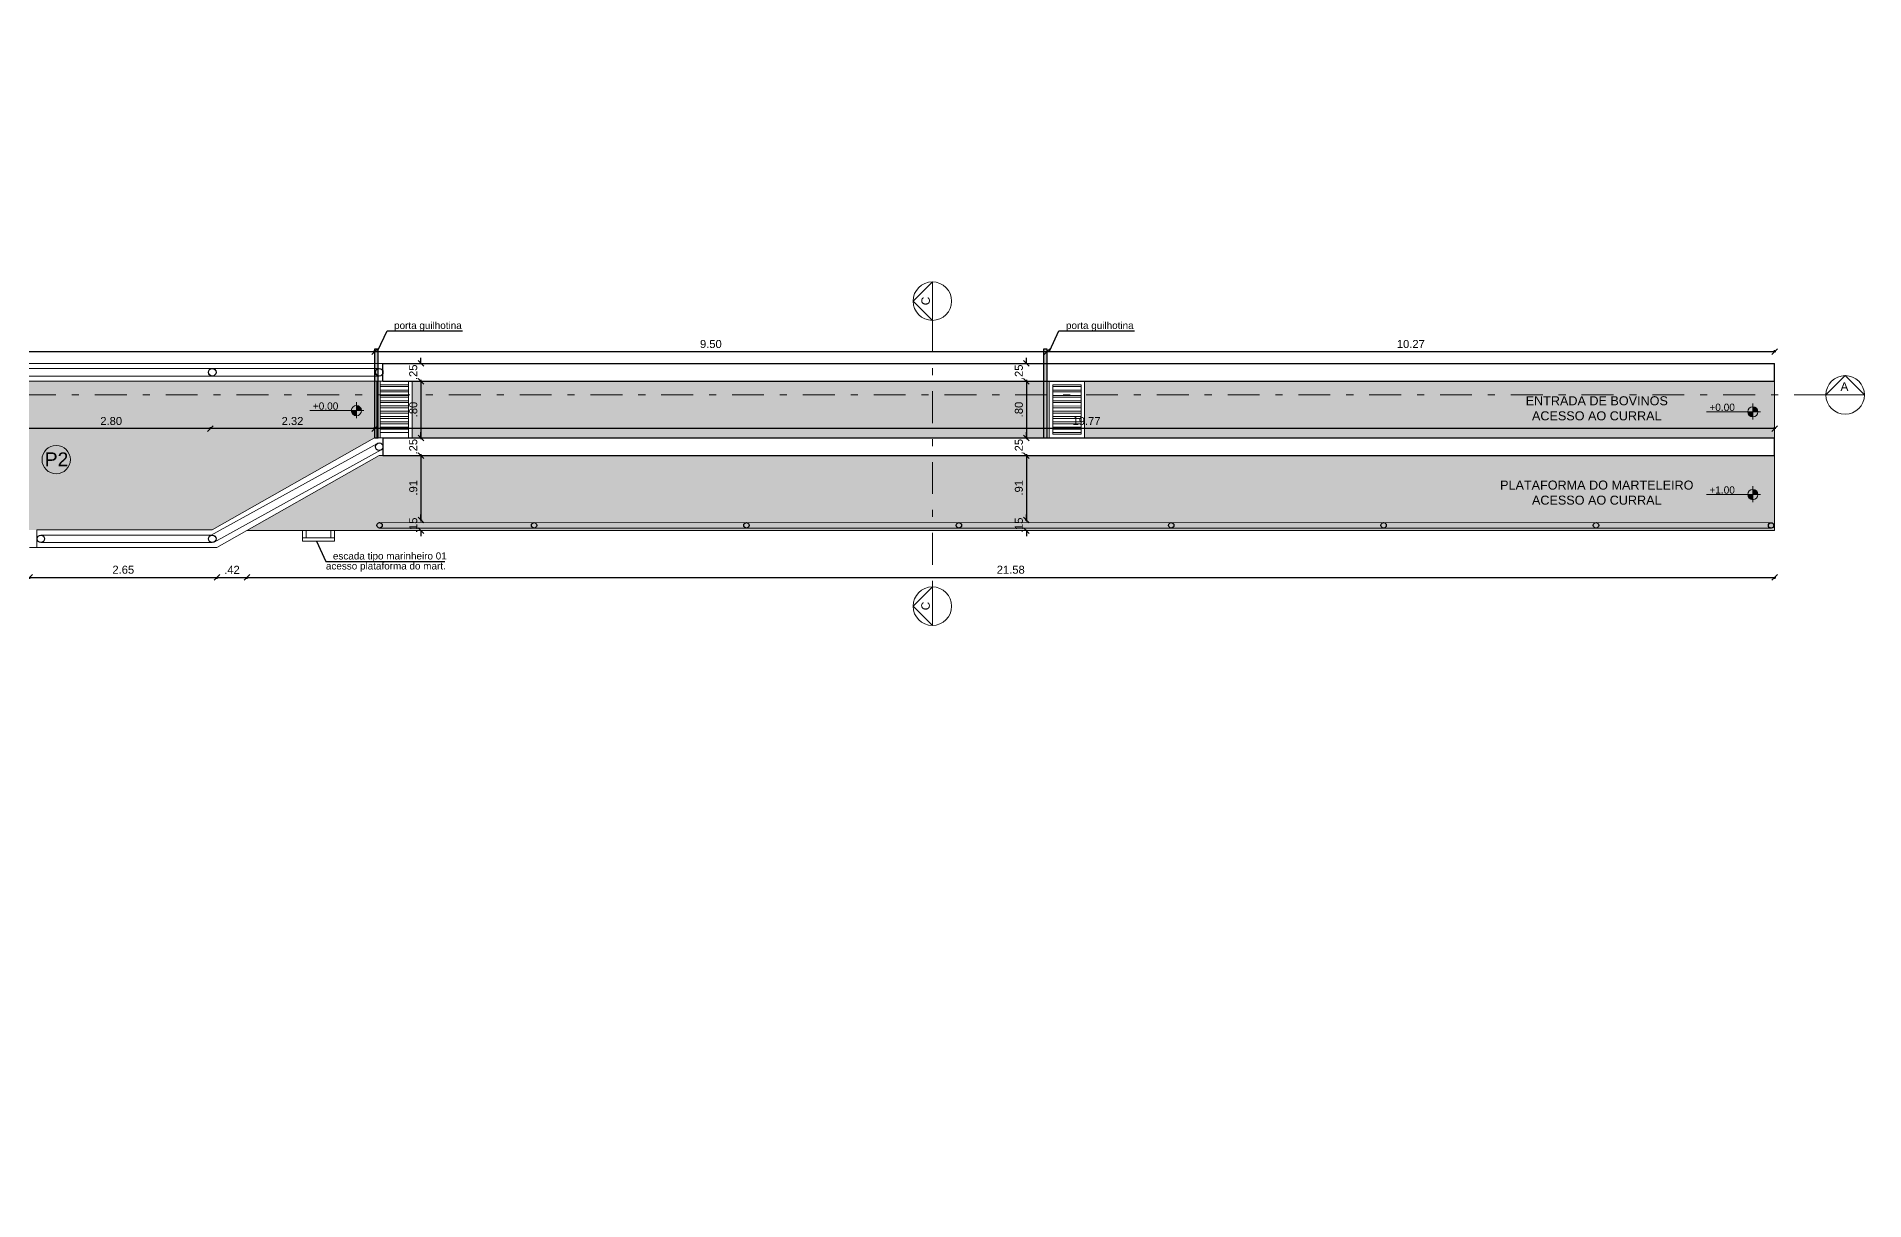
# Model space of a CAD drawing. Header units: millimetres. Extents: x 208240.8 to 208296.7, y 9278566.6 to 9278583.
# Drawn here: x 208270.9 to 208296.71, y 9278566.6 to 9278583.02 of the extents above; entities that cross this region are included whole.
import ezdxf
from ezdxf.enums import TextEntityAlignment as Align

# ---------------------------------------------------------------- set-up
doc = ezdxf.new("R2010")
doc.units = ezdxf.units.MM
doc.header["$LTSCALE"] = 0.3
doc.header["$MEASUREMENT"] = 0
doc.linetypes.add('CONTINUO', pattern=[0])
doc.linetypes.add('DASHDOT', pattern=[1, 0.5, -0.25, 0, -0.25])
for name, color, linetype, lineweight in [('A -CORTE', 252, 'DASHDOT', 13), ('A-COTAS', 12, 'Continuous', 9), ('A-HACHU', 9, 'Continuous', 0), ('A-PAREDE', 5, 'Continuous', 30), ('A-VISTA01', 1, 'Continuous', 20), ('A-VISTA02', 2, 'Continuous', 15), ('A-VISTA04', 4, 'Continuous', 9), ('A-VISTA06', 6, 'Continuous', 0)]:
    doc.layers.add(name, color=color, linetype=linetype, lineweight=lineweight)
for name, color, linetype, lineweight, true_color in [('A-CONSTRUIR', 7, 'Continuous', 30, 0xc70000), ('A-CONSTRUIR -', 7, 'Continuous', 9, 0xc70000), ('A-TEXTO1', 7, 'Continuous', 13, 0x000000)]:
    doc.layers.add(name, color=color, linetype=linetype, lineweight=lineweight, true_color=true_color)
doc.styles.add('A2 Arquitetos', font='arial.ttf')
doc.styles.add('ESC-01-80', font='arial.ttf', dxfattribs={"height": 0.002})
doc.styles.add('R120_1-100', font='arial.ttf', dxfattribs={"height": 0.3})
doc.styles.add('R60_1-75', font='arial.ttf')
doc.dimstyles.new('1-75', dxfattribs={"dimtxt": 0.113, "dimasz": 0.08, "dimexe": 0.02, "dimexo": 0.1, "dimgap": 0.05, "dimtad": 1, "dimzin": 4, "dimdsep": 46, "dimtxsty": 'R60_1-75', "dimblk1": 'OBLIQUE', "dimblk2": 'OBLIQUE', "dimsah": 1, "dimcen": 0.09, "dimdle": 0.02, "dimclrd": 7, "dimclre": 7, "dimclrt": 12, "dimadec": 0, "dimazin": 0, "dimtfac": 1, "dimtix": 1, "dimtofl": 0, "dimtmove": 2, "dimatfit": 0, "dimldrblk": 'OBLIQUE', "dimfxl": 0.1, "dimfxlon": 1, "dimtolj": 1, "dimtzin": 0, "dimarcsym": 0})
pattern_1 = [(0, (-4e-09, -40.3163), (0, 0.16), []), (90, (-4e-09, -40.3163), (-0.08, 0.16), [0.16, -0.16])]
pattern_2 = [(180, (-4e-09, -40.3163), (-7e-18, -0.075), []), (180, (-0.025, -40.2913), (-7e-18, -0.075), [])]

# ---------------------------------------------------------------- blocks, each defined once
blk = doc.blocks.new('Curbov')
at = {"layer": 'A-COTAS', "true_color": 0xd4d4d4}
h = blk.add_hatch(color=254, dxfattribs=at)
h.dxf.hatch_style = 1
h.paths.add_polyline_path([(208213.618, 9278577.109), (208213.671, 9278577.109), (208233.327, 9278577.109), (208233.327, 9278576.049), (208211.749, 9278576.049)])
at = {"layer": 'A-HACHU', "true_color": 0xc7c8ca}
h = blk.add_hatch(dxfattribs=at)
h.set_pattern_fill('AR-B88', color=9, scale=0.02)
h.set_pattern_definition(pattern_1)
h.paths.add_polyline_path([(208193.08, 9278575.809), (208197.83, 9278575.809), (208197.83, 9278576.059), (208197.38, 9278576.059), (208197.38, 9278578.159), (208197.83, 9278578.159), (208197.83, 9278578.409), (208197.83, 9278579.059), (208192.43, 9278579.059), (208192.43, 9278581.409), (208199.93, 9278581.409), (208199.93, 9278578.409), (208199.93, 9278578.159), (208200.18, 9278578.159), (208200.68, 9278578.159), (208200.93, 9278578.159), (208213.552, 9278578.159), (208213.552, 9278577.359), (208211.26, 9278576.059), (208208.68, 9278576.059), (208208.43, 9278576.059), (208208.43, 9278568.309), (208201.58, 9278568.309), (208201.58, 9278575.809), (208206.33, 9278575.809), (208206.33, 9278576.059), (208200.93, 9278576.059), (208200.68, 9278576.059), (208200.18, 9278576.059), (208199.93, 9278576.059), (208199.93, 9278575.809), (208199.93, 9278572.184), (208199.93, 9278571.934), (208199.93, 9278568.309), (208193.08, 9278568.309)])
h.paths.add_polyline_path([(208192.43, 9278578.159), (208197.38, 9278578.159), (208197.38, 9278576.059), (208192.43, 9278576.059)], flags=17)
h = blk.add_hatch(dxfattribs=at)
h.set_pattern_fill('AR-B88', color=9, scale=0.02)
h.set_pattern_definition(pattern_1)
h.paths.add_polyline_path([(208223.582, 9278578.159), (208233.327, 9278578.159), (208233.327, 9278577.359), (208223.582, 9278577.359)])
h.paths.add_polyline_path([(208214.082, 9278578.159), (208223.052, 9278578.159), (208223.052, 9278577.359), (208214.082, 9278577.359)])
at = {"layer": 'A-TEXTO1'}
h = blk.add_hatch(color=256, dxfattribs=at)
h.dxf.hatch_style = 1
h.paths.add_polyline_path([(208213.295, 9278577.672), (208213.295, 9278577.743), (208213.223, 9278577.743, 0.414214)])
h.paths.add_polyline_path([(208213.295, 9278577.743), (208213.366, 9278577.743, 0.414214), (208213.295, 9278577.815)])
h = blk.add_hatch(color=256, dxfattribs=at)
h.dxf.hatch_style = 1
h.paths.add_polyline_path([(208233.02, 9278577.654), (208233.02, 9278577.726), (208232.948, 9278577.726, 0.414214)])
h.paths.add_polyline_path([(208233.02, 9278577.726), (208233.092, 9278577.726, 0.414214), (208233.02, 9278577.798)])
h = blk.add_hatch(color=256, dxfattribs=at)
h.dxf.hatch_style = 1
h.paths.add_polyline_path([(208233.02, 9278576.486), (208233.02, 9278576.558), (208232.948, 9278576.558, 0.414214)])
h.paths.add_polyline_path([(208233.02, 9278576.558), (208233.092, 9278576.558, 0.414214), (208233.02, 9278576.63)])
at = {"layer": 'A-VISTA06', "lineweight": 0}
h = blk.add_hatch(dxfattribs=at)
h.set_pattern_fill('ANSI32', color=256, scale=0.2, angle=135)
h.set_pattern_definition(pattern_2)
h.paths.add_polyline_path([(208213.632, 9278577.409), (208214.032, 9278577.409), (208214.032, 9278578.159), (208213.632, 9278578.159)])
h = blk.add_hatch(dxfattribs=at)
h.set_pattern_fill('ANSI32', color=256, scale=0.2, angle=135)
h.set_pattern_definition(pattern_2)
h.paths.add_polyline_path([(208223.132, 9278577.359), (208223.532, 9278577.359), (208223.532, 9278578.159), (208223.132, 9278578.159)])
at = {"layer": 'A-HACHU', "color": 9, "true_color": 0xc7c8ca}
blk.add_lwpolyline([(208208.78, 9278575.809), (208208.68, 9278575.809)], dxfattribs=at)
at = {"layer": 'A-PAREDE'}
for p, q in [((208213.671, 9278578.409), (208233.327, 9278578.409)), ((208213.671, 9278578.159), (208213.671, 9278578.409)), ((208213.671, 9278578.159), (208233.327, 9278578.159)), ((208213.671, 9278577.359), (208233.327, 9278577.359)), ((208213.671, 9278577.359), (208213.671, 9278577.109)), ((208213.671, 9278577.109), (208233.327, 9278577.109))]:
    blk.add_line(p, q, dxfattribs=at)
for points in [[(208233.327, 9278578.159), (208233.327, 9278578.409)], [(208233.327, 9278577.109), (208233.327, 9278577.359)]]:
    blk.add_lwpolyline(points, dxfattribs=at)
for centre, radius in [((208211.26, 9278578.284), 0.053), ((208213.618, 9278578.284), 0.053), ((208213.618, 9278577.234), 0.053), ((208208.838, 9278575.934), 0.053), ((208211.26, 9278575.934), 0.053), ((208213.623, 9278576.124), 0.0381), ((208215.805, 9278576.124), 0.0381), ((208218.805, 9278576.124), 0.0381), ((208221.805, 9278576.124), 0.0381), ((208224.805, 9278576.124), 0.0381), ((208227.805, 9278576.124), 0.0381), ((208230.805, 9278576.124), 0.0381), ((208233.278, 9278576.122), 0.0381)]:
    blk.add_circle(centre, radius, dxfattribs=at)
at = {"layer": 'A-TEXTO1'}
for p, q in [((208213.401, 9278577.743), (208212.638, 9278577.743)), ((208213.295, 9278577.636), (208213.295, 9278577.863)), ((208233.127, 9278577.726), (208232.364, 9278577.726)), ((208233.02, 9278577.618), (208233.02, 9278577.845)), ((208233.127, 9278576.558), (208232.364, 9278576.558)), ((208233.02, 9278576.45), (208233.02, 9278576.678))]:
    blk.add_line(p, q, dxfattribs=at)
for centre in [(208213.295, 9278577.743), (208233.02, 9278577.726), (208233.02, 9278576.558)]:
    blk.add_circle(centre, 0.0719, dxfattribs=at)
at = {"layer": 'A-VISTA01'}
for p, q in [((208200.93, 9278578.409), (208213.671, 9278578.409)), ((208200.93, 9278578.159), (208213.671, 9278578.159)), ((208213.552, 9278577.359), (208211.26, 9278576.059)), ((208213.552, 9278577.359), (208213.671, 9278577.359)), ((208213.618, 9278577.109), (208211.326, 9278575.809)), ((208213.618, 9278577.109), (208213.671, 9278577.109)), ((208211.749, 9278576.049), (208233.327, 9278576.049)), ((208212.534, 9278575.949), (208212.984, 9278575.949)), ((208212.584, 9278576.049), (208212.584, 9278575.949)), ((208212.934, 9278575.949), (208212.934, 9278576.049)), ((208208.78, 9278575.809), (208211.326, 9278575.809))]:
    blk.add_line(p, q, dxfattribs=at)
for points in [[(208233.327, 9278577.109), (208233.327, 9278576.199)], [(208233.327, 9278576.049), (208233.327, 9278576.199)], [(208208.78, 9278575.809), (208208.78, 9278576.059), (208211.26, 9278576.059)], [(208212.534, 9278576.049), (208212.534, 9278575.899), (208212.984, 9278575.899), (208212.984, 9278576.049)]]:
    blk.add_lwpolyline(points, dxfattribs=at)
at = {"layer": 'A-VISTA02'}
for p, q in [((208213.618, 9278577.287), (208213.618, 9278577.287)), ((208233.278, 9278576.16), (208213.623, 9278576.162)), ((208233.278, 9278576.084), (208213.623, 9278576.086))]:
    blk.add_line(p, q, dxfattribs=at)
at = {"layer": 'A-VISTA04'}
for p, q in [((208213.618, 9278578.337), (208200.93, 9278578.337)), ((208213.618, 9278578.231), (208200.93, 9278578.231)), ((208213.593, 9278577.28), (208211.235, 9278575.98)), ((208213.644, 9278577.188), (208211.286, 9278575.888)), ((208211.26, 9278575.987), (208208.838, 9278575.987)), ((208211.26, 9278575.881), (208208.838, 9278575.881))]:
    blk.add_line(p, q, dxfattribs=at)
at = {"layer": 'A-VISTA06'}
for p, q in [((208213.552, 9278578.159), (208213.552, 9278577.359)), ((208213.582, 9278578.159), (208213.582, 9278577.359)), ((208223.052, 9278578.159), (208223.052, 9278577.359)), ((208223.082, 9278578.159), (208223.082, 9278577.359))]:
    blk.add_line(p, q, dxfattribs=at)
for points in [[(208213.582, 9278577.359), (208214.082, 9278577.359), (208214.082, 9278578.159), (208213.582, 9278578.159)], [(208213.632, 9278577.359), (208214.032, 9278577.359), (208214.032, 9278578.159), (208213.632, 9278578.159)], [(208223.082, 9278577.359), (208223.582, 9278577.359), (208223.582, 9278578.159), (208223.082, 9278578.159)], [(208223.132, 9278577.409), (208223.532, 9278577.409), (208223.532, 9278578.109), (208223.132, 9278578.109)]]:
    blk.add_lwpolyline(points, close=True, dxfattribs=at)
blk.add_lwpolyline([(208233.327, 9278577.359), (208233.327, 9278578.159)], dxfattribs=at)
at = {"layer": 'A-TEXTO1', "ltscale": 0.0005, "style": 'A2 Arquitetos'}
for s, p in [('+0.00', (208212.68, 9278577.757)), ('+0.00', (208232.406, 9278577.739)), ('+1.00', (208232.406, 9278576.572))]:
    blk.add_text(s, height=0.102, dxfattribs=at).set_placement(p)
at = {"layer": 'A-TEXTO1', "ltscale": 0.0005, "char_height": 0.1275, "attachment_point": 3, "style": 'A2 Arquitetos'}
for s, insert in [('\\pxqc;ENTRADA DE BOVINOS\\PACESSO AO CURRAL', (208232.364, 9278577.946)), ('\\pxqc;PLATAFORMA DO MARTELEIRO\\PACESSO AO CURRAL', (208232.364, 9278576.756))]:
    blk.add_mtext_dynamic_manual_height_columns(s, width=3.0969, gutter_width=30.315, heights=[0], dxfattribs=dict(at, insert=insert))
blk = doc.blocks.new('_Oblique')
at = {"color": 0, "linetype": 'ByBlock', "lineweight": -2}
blk.add_line((-0.5, -0.5), (0.5, 0.5), dxfattribs=at)
blk = doc.blocks.new('*D148')
at = {"layer": 'A-COTAS', "color": 7, "lineweight": -2, "transparency": 16777216}
for p, q in [((208285.15, 9278578.576), (208295.464, 9278578.576)), ((208285.17, 9278578.575), (208285.17, 9278578.596)), ((208295.444, 9278578.575), (208295.444, 9278578.596))]:
    blk.add_line(p, q, dxfattribs=at)
at = {"layer": 'DEFPOINTS', "color": 0, "transparency": 16777216}
for p in [(208295.444, 9278578.576), (208295.444, 9278578.409), (208285.17, 9278578.159)]:
    blk.add_point(p, dxfattribs=at)
at = {"layer": 'A-COTAS', "color": 7, "lineweight": -2, "transparency": 16777216, "xscale": 0.08, "yscale": 0.08, "zscale": 0.08, "rotation": 180}
blk.add_blockref('_Oblique', (208285.17, 9278578.576), dxfattribs=at)
at = {"layer": 'A-COTAS', "color": 7, "lineweight": -2, "transparency": 16777216, "xscale": 0.08, "yscale": 0.08, "zscale": 0.08}
blk.add_blockref('_Oblique', (208295.444, 9278578.576), dxfattribs=at)
at = {"layer": 'A-COTAS', "color": 12, "transparency": 16777216, "insert": (208290.307, 9278578.683), "char_height": 0.113, "attachment_point": 5, "style": 'R60_1-75'}
blk.add_mtext('\\A1;10.27', dxfattribs=at)
blk = doc.blocks.new('*D166')
at = {"layer": 'A-COTAS', "color": 7, "lineweight": -2, "transparency": 16777216}
for p, q in [((208270.778, 9278575.39), (208273.464, 9278575.39)), ((208270.798, 9278575.39), (208270.798, 9278575.37)), ((208273.444, 9278575.39), (208273.444, 9278575.37))]:
    blk.add_line(p, q, dxfattribs=at)
at = {"layer": 'DEFPOINTS', "color": 0, "transparency": 16777216}
for p in [(208270.798, 9278575.809), (208273.444, 9278575.809), (208273.444, 9278575.39)]:
    blk.add_point(p, dxfattribs=at)
at = {"layer": 'A-COTAS', "color": 7, "lineweight": -2, "transparency": 16777216, "xscale": 0.08, "yscale": 0.08, "zscale": 0.08, "rotation": 180}
blk.add_blockref('_Oblique', (208270.798, 9278575.39), dxfattribs=at)
at = {"layer": 'A-COTAS', "color": 7, "lineweight": -2, "transparency": 16777216, "xscale": 0.08, "yscale": 0.08, "zscale": 0.08}
blk.add_blockref('_Oblique', (208273.444, 9278575.39), dxfattribs=at)
at = {"layer": 'A-COTAS', "color": 12, "transparency": 16777216, "insert": (208272.121, 9278575.497), "char_height": 0.113, "attachment_point": 5, "style": 'R60_1-75'}
blk.add_mtext('\\A1;2.65', dxfattribs=at)
blk = doc.blocks.new('*D167')
at = {"layer": 'A-COTAS', "color": 7, "lineweight": -2, "transparency": 16777216}
for p, q in [((208273.424, 9278575.39), (208273.887, 9278575.39)), ((208273.444, 9278575.39), (208273.444, 9278575.37)), ((208273.867, 9278575.39), (208273.867, 9278575.37))]:
    blk.add_line(p, q, dxfattribs=at)
at = {"layer": 'DEFPOINTS', "color": 0, "transparency": 16777216}
for p in [(208273.867, 9278576.049), (208273.444, 9278575.809), (208273.867, 9278575.39)]:
    blk.add_point(p, dxfattribs=at)
at = {"layer": 'A-COTAS', "color": 7, "lineweight": -2, "transparency": 16777216, "xscale": 0.08, "yscale": 0.08, "zscale": 0.08, "rotation": 180}
blk.add_blockref('_Oblique', (208273.444, 9278575.39), dxfattribs=at)
at = {"layer": 'A-COTAS', "color": 7, "lineweight": -2, "transparency": 16777216, "xscale": 0.08, "yscale": 0.08, "zscale": 0.08}
blk.add_blockref('_Oblique', (208273.867, 9278575.39), dxfattribs=at)
at = {"layer": 'A-COTAS', "color": 12, "transparency": 16777216, "insert": (208273.656, 9278575.496), "char_height": 0.113, "attachment_point": 5, "style": 'R60_1-75'}
blk.add_mtext('\\A1;.42', dxfattribs=at)
blk = doc.blocks.new('*D168')
at = {"layer": 'A-COTAS', "color": 7, "lineweight": -2, "transparency": 16777216}
for p, q in [((208273.847, 9278575.39), (208295.464, 9278575.39)), ((208273.867, 9278575.39), (208273.867, 9278575.37)), ((208295.444, 9278575.39), (208295.444, 9278575.37))]:
    blk.add_line(p, q, dxfattribs=at)
at = {"layer": 'DEFPOINTS', "color": 0, "transparency": 16777216}
for p in [(208273.867, 9278576.049), (208295.444, 9278576.049), (208295.444, 9278575.39)]:
    blk.add_point(p, dxfattribs=at)
at = {"layer": 'A-COTAS', "color": 7, "lineweight": -2, "transparency": 16777216, "xscale": 0.08, "yscale": 0.08, "zscale": 0.08, "rotation": 180}
blk.add_blockref('_Oblique', (208273.867, 9278575.39), dxfattribs=at)
at = {"layer": 'A-COTAS', "color": 7, "lineweight": -2, "transparency": 16777216, "xscale": 0.08, "yscale": 0.08, "zscale": 0.08}
blk.add_blockref('_Oblique', (208295.444, 9278575.39), dxfattribs=at)
at = {"layer": 'A-COTAS', "color": 12, "transparency": 16777216, "insert": (208284.656, 9278575.497), "char_height": 0.113, "attachment_point": 5, "style": 'R60_1-75'}
blk.add_mtext('\\A1;21.58', dxfattribs=at)
blk = doc.blocks.new('*D179')
at = {"layer": 'A-COTAS', "color": 7, "lineweight": -2, "transparency": 16777216}
for p, q in [((208295.464, 9278577.489), (208275.65, 9278577.489)), ((208275.67, 9278577.488), (208275.67, 9278577.509)), ((208295.444, 9278577.488), (208295.444, 9278577.509))]:
    blk.add_line(p, q, dxfattribs=at)
at = {"layer": 'DEFPOINTS', "color": 0, "transparency": 16777216}
for p in [(208275.67, 9278577.489), (208275.67, 9278577.359), (208295.444, 9278577.359)]:
    blk.add_point(p, dxfattribs=at)
at = {"layer": 'A-COTAS', "color": 7, "lineweight": -2, "transparency": 16777216, "xscale": 0.08, "yscale": 0.08, "zscale": 0.08, "rotation": 180}
blk.add_blockref('_Oblique', (208275.67, 9278577.489), dxfattribs=at)
at = {"layer": 'A-COTAS', "color": 7, "lineweight": -2, "transparency": 16777216, "xscale": 0.08, "yscale": 0.08, "zscale": 0.08}
blk.add_blockref('_Oblique', (208295.444, 9278577.489), dxfattribs=at)
at = {"layer": 'A-COTAS', "color": 12, "transparency": 16777216, "insert": (208285.727, 9278577.596), "char_height": 0.113, "attachment_point": 5, "style": 'R60_1-75'}
blk.add_mtext('\\A1;19.77', dxfattribs=at)
blk = doc.blocks.new('*D180')
at = {"layer": 'A-COTAS', "color": 7, "lineweight": -2, "transparency": 16777216}
for p, q in [((208273.372, 9278577.489), (208270.528, 9278577.489)), ((208270.548, 9278577.488), (208270.548, 9278577.509)), ((208273.352, 9278577.488), (208273.352, 9278577.509))]:
    blk.add_line(p, q, dxfattribs=at)
at = {"layer": 'DEFPOINTS', "color": 0, "transparency": 16777216}
for p in [(208270.548, 9278577.489), (208270.548, 9278576.059), (208273.352, 9278576.059)]:
    blk.add_point(p, dxfattribs=at)
at = {"layer": 'A-COTAS', "color": 7, "lineweight": -2, "transparency": 16777216, "xscale": 0.08, "yscale": 0.08, "zscale": 0.08, "rotation": 180}
blk.add_blockref('_Oblique', (208270.548, 9278577.489), dxfattribs=at)
at = {"layer": 'A-COTAS', "color": 7, "lineweight": -2, "transparency": 16777216, "xscale": 0.08, "yscale": 0.08, "zscale": 0.08}
blk.add_blockref('_Oblique', (208273.352, 9278577.489), dxfattribs=at)
at = {"layer": 'A-COTAS', "color": 12, "transparency": 16777216, "insert": (208271.95, 9278577.596), "char_height": 0.113, "attachment_point": 5, "style": 'R60_1-75'}
blk.add_mtext('\\A1;2.80', dxfattribs=at)
blk = doc.blocks.new('*D181')
at = {"layer": 'A-COTAS', "color": 7, "lineweight": -2, "transparency": 16777216}
for p, q in [((208275.69, 9278577.489), (208273.332, 9278577.489)), ((208273.352, 9278577.488), (208273.352, 9278577.509)), ((208275.67, 9278577.488), (208275.67, 9278577.509))]:
    blk.add_line(p, q, dxfattribs=at)
at = {"layer": 'DEFPOINTS', "color": 0, "transparency": 16777216}
for p in [(208273.352, 9278577.489), (208275.67, 9278577.359), (208273.352, 9278576.059)]:
    blk.add_point(p, dxfattribs=at)
at = {"layer": 'A-COTAS', "color": 7, "lineweight": -2, "transparency": 16777216, "xscale": 0.08, "yscale": 0.08, "zscale": 0.08, "rotation": 180}
blk.add_blockref('_Oblique', (208273.352, 9278577.489), dxfattribs=at)
at = {"layer": 'A-COTAS', "color": 7, "lineweight": -2, "transparency": 16777216, "xscale": 0.08, "yscale": 0.08, "zscale": 0.08}
blk.add_blockref('_Oblique', (208275.67, 9278577.489), dxfattribs=at)
at = {"layer": 'A-COTAS', "color": 12, "transparency": 16777216, "insert": (208274.511, 9278577.596), "char_height": 0.113, "attachment_point": 5, "style": 'R60_1-75'}
blk.add_mtext('\\A1;2.32', dxfattribs=at)
blk = doc.blocks.new('*D182')
at = {"layer": 'A-COTAS', "color": 7, "lineweight": -2, "transparency": 16777216}
for p, q in [((208276.324, 9278578.409), (208276.324, 9278578.489)), ((208276.324, 9278578.409), (208276.344, 9278578.409)), ((208276.324, 9278578.159), (208276.344, 9278578.159)), ((208276.324, 9278578.159), (208276.324, 9278578.079))]:
    blk.add_line(p, q, dxfattribs=at)
at = {"layer": 'DEFPOINTS', "color": 0, "transparency": 16777216}
for p in [(208276.2, 9278578.409), (208276.324, 9278578.409), (208276.2, 9278578.159)]:
    blk.add_point(p, dxfattribs=at)
at = {"layer": 'A-COTAS', "color": 7, "lineweight": -2, "transparency": 16777216, "xscale": 0.08, "yscale": 0.08, "zscale": 0.08}
for p, rotation in [((208276.324, 9278578.409), 270), ((208276.324, 9278578.159), 90)]:
    blk.add_blockref('_Oblique', p, dxfattribs=dict(at, rotation=rotation))
at = {"layer": 'A-COTAS', "color": 12, "transparency": 16777216, "insert": (208276.217, 9278578.284), "char_height": 0.113, "attachment_point": 5, "rotation": 90, "style": 'R60_1-75'}
blk.add_mtext('\\A1;.25', dxfattribs=at)
blk = doc.blocks.new('*D183')
at = {"layer": 'A-COTAS', "color": 7, "lineweight": -2, "transparency": 16777216}
for p, q in [((208276.324, 9278578.179), (208276.324, 9278577.339)), ((208276.324, 9278578.159), (208276.344, 9278578.159)), ((208276.324, 9278577.359), (208276.344, 9278577.359))]:
    blk.add_line(p, q, dxfattribs=at)
at = {"layer": 'DEFPOINTS', "color": 0, "transparency": 16777216}
for p in [(208276.2, 9278578.159), (208276.2, 9278577.359), (208276.324, 9278577.359)]:
    blk.add_point(p, dxfattribs=at)
at = {"layer": 'A-COTAS', "color": 7, "lineweight": -2, "transparency": 16777216, "xscale": 0.08, "yscale": 0.08, "zscale": 0.08}
for p, rotation in [((208276.324, 9278578.159), 90), ((208276.324, 9278577.359), 270)]:
    blk.add_blockref('_Oblique', p, dxfattribs=dict(at, rotation=rotation))
at = {"layer": 'A-COTAS', "color": 12, "transparency": 16777216, "insert": (208276.217, 9278577.759), "char_height": 0.113, "attachment_point": 5, "rotation": 90, "style": 'R60_1-75'}
blk.add_mtext('\\A1;.80', dxfattribs=at)
blk = doc.blocks.new('*D185')
at = {"layer": 'A-COTAS', "color": 7, "lineweight": -2, "transparency": 16777216}
for p, q in [((208276.324, 9278576.199), (208276.324, 9278576.279)), ((208276.324, 9278576.199), (208276.344, 9278576.199)), ((208276.324, 9278576.049), (208276.344, 9278576.049)), ((208276.324, 9278576.049), (208276.324, 9278575.969))]:
    blk.add_line(p, q, dxfattribs=at)
at = {"layer": 'DEFPOINTS', "color": 0, "transparency": 16777216}
for p in [(208276.324, 9278576.199), (208275.957, 9278576.049), (208276.324, 9278576.049)]:
    blk.add_point(p, dxfattribs=at)
at = {"layer": 'A-COTAS', "color": 7, "lineweight": -2, "transparency": 16777216, "xscale": 0.08, "yscale": 0.08, "zscale": 0.08}
for p, rotation in [((208276.324, 9278576.199), 270), ((208276.324, 9278576.049), 90)]:
    blk.add_blockref('_Oblique', p, dxfattribs=dict(at, rotation=rotation))
at = {"layer": 'A-COTAS', "color": 12, "transparency": 16777216, "insert": (208276.217, 9278576.124), "char_height": 0.113, "attachment_point": 5, "rotation": 90, "style": 'R60_1-75'}
blk.add_mtext('\\A1;.15', dxfattribs=at)
blk = doc.blocks.new('*D186')
at = {"layer": 'A-COTAS', "color": 7, "lineweight": -2, "transparency": 16777216}
for p, q in [((208276.324, 9278577.359), (208276.324, 9278577.439)), ((208276.324, 9278577.359), (208276.344, 9278577.359)), ((208276.324, 9278577.109), (208276.344, 9278577.109)), ((208276.324, 9278577.109), (208276.324, 9278577.029))]:
    blk.add_line(p, q, dxfattribs=at)
at = {"layer": 'DEFPOINTS', "color": 0, "transparency": 16777216}
for p in [(208276.2, 9278577.359), (208276.324, 9278577.109), (208276.324, 9278577.109)]:
    blk.add_point(p, dxfattribs=at)
at = {"layer": 'A-COTAS', "color": 7, "lineweight": -2, "transparency": 16777216, "xscale": 0.08, "yscale": 0.08, "zscale": 0.08}
for p, rotation in [((208276.324, 9278577.359), 270), ((208276.324, 9278577.109), 90)]:
    blk.add_blockref('_Oblique', p, dxfattribs=dict(at, rotation=rotation))
at = {"layer": 'A-COTAS', "color": 12, "transparency": 16777216, "insert": (208276.217, 9278577.234), "char_height": 0.113, "attachment_point": 5, "rotation": 90, "style": 'R60_1-75'}
blk.add_mtext('\\A1;.25', dxfattribs=at)
blk = doc.blocks.new('*D187')
at = {"layer": 'A-COTAS', "color": 7, "lineweight": -2, "transparency": 16777216}
for p, q in [((208276.324, 9278577.129), (208276.324, 9278576.179)), ((208276.324, 9278577.109), (208276.344, 9278577.109)), ((208276.324, 9278576.199), (208276.344, 9278576.199))]:
    blk.add_line(p, q, dxfattribs=at)
at = {"layer": 'DEFPOINTS', "color": 0, "transparency": 16777216}
for p in [(208276.324, 9278577.109), (208275.936, 9278576.199), (208276.324, 9278576.199)]:
    blk.add_point(p, dxfattribs=at)
at = {"layer": 'A-COTAS', "color": 7, "lineweight": -2, "transparency": 16777216, "xscale": 0.08, "yscale": 0.08, "zscale": 0.08}
for p, rotation in [((208276.324, 9278577.109), 90), ((208276.324, 9278576.199), 270)]:
    blk.add_blockref('_Oblique', p, dxfattribs=dict(at, rotation=rotation))
at = {"layer": 'A-COTAS', "color": 12, "transparency": 16777216, "insert": (208276.217, 9278576.654), "char_height": 0.113, "attachment_point": 5, "rotation": 90, "style": 'R60_1-75'}
blk.add_mtext('\\A1;.91', dxfattribs=at)
blk = doc.blocks.new('*D188')
at = {"layer": 'A-COTAS', "color": 7, "lineweight": -2, "transparency": 16777216}
for p, q in [((208284.879, 9278578.159), (208284.858, 9278578.159)), ((208284.878, 9278578.179), (208284.878, 9278577.339)), ((208284.879, 9278577.359), (208284.858, 9278577.359))]:
    blk.add_line(p, q, dxfattribs=at)
at = {"layer": 'DEFPOINTS', "color": 0, "transparency": 16777216}
for p in [(208285.17, 9278578.159), (208284.878, 9278577.359), (208285.17, 9278577.359)]:
    blk.add_point(p, dxfattribs=at)
at = {"layer": 'A-COTAS', "color": 7, "lineweight": -2, "transparency": 16777216, "xscale": 0.08, "yscale": 0.08, "zscale": 0.08}
for p, rotation in [((208284.878, 9278578.159), 90), ((208284.878, 9278577.359), 270)]:
    blk.add_blockref('_Oblique', p, dxfattribs=dict(at, rotation=rotation))
at = {"layer": 'A-COTAS', "color": 12, "transparency": 16777216, "insert": (208284.771, 9278577.759), "char_height": 0.113, "attachment_point": 5, "rotation": 90, "style": 'R60_1-75'}
blk.add_mtext('\\A1;.80', dxfattribs=at)
blk = doc.blocks.new('*D189')
at = {"layer": 'A-COTAS', "color": 7, "lineweight": -2, "transparency": 16777216}
for p, q in [((208284.879, 9278577.109), (208284.858, 9278577.109)), ((208284.878, 9278577.129), (208284.878, 9278576.179)), ((208284.879, 9278576.199), (208284.858, 9278576.199))]:
    blk.add_line(p, q, dxfattribs=at)
at = {"layer": 'DEFPOINTS', "color": 0, "transparency": 16777216}
for p in [(208285.161, 9278577.109), (208284.878, 9278576.199), (208285.157, 9278576.199)]:
    blk.add_point(p, dxfattribs=at)
at = {"layer": 'A-COTAS', "color": 7, "lineweight": -2, "transparency": 16777216, "xscale": 0.08, "yscale": 0.08, "zscale": 0.08}
for p, rotation in [((208284.878, 9278577.109), 90), ((208284.878, 9278576.199), 270)]:
    blk.add_blockref('_Oblique', p, dxfattribs=dict(at, rotation=rotation))
at = {"layer": 'A-COTAS', "color": 12, "transparency": 16777216, "insert": (208284.771, 9278576.654), "char_height": 0.113, "attachment_point": 5, "rotation": 90, "style": 'R60_1-75'}
blk.add_mtext('\\A1;.91', dxfattribs=at)
blk = doc.blocks.new('*D190')
at = {"layer": 'A-COTAS', "color": 7, "lineweight": -2, "transparency": 16777216}
for p, q in [((208284.879, 9278577.359), (208284.858, 9278577.359)), ((208284.878, 9278577.359), (208284.878, 9278577.439)), ((208284.879, 9278577.109), (208284.858, 9278577.109)), ((208284.878, 9278577.109), (208284.878, 9278577.029))]:
    blk.add_line(p, q, dxfattribs=at)
at = {"layer": 'DEFPOINTS', "color": 0, "transparency": 16777216}
for p in [(208285.17, 9278577.359), (208284.878, 9278577.109), (208285.161, 9278577.109)]:
    blk.add_point(p, dxfattribs=at)
at = {"layer": 'A-COTAS', "color": 7, "lineweight": -2, "transparency": 16777216, "xscale": 0.08, "yscale": 0.08, "zscale": 0.08}
for p, rotation in [((208284.878, 9278577.359), 270), ((208284.878, 9278577.109), 90)]:
    blk.add_blockref('_Oblique', p, dxfattribs=dict(at, rotation=rotation))
at = {"layer": 'A-COTAS', "color": 12, "transparency": 16777216, "insert": (208284.771, 9278577.234), "char_height": 0.113, "attachment_point": 5, "rotation": 90, "style": 'R60_1-75'}
blk.add_mtext('\\A1;.25', dxfattribs=at)
blk = doc.blocks.new('*D191')
at = {"layer": 'A-COTAS', "color": 7, "lineweight": -2, "transparency": 16777216}
for p, q in [((208284.879, 9278576.199), (208284.858, 9278576.199)), ((208284.878, 9278576.199), (208284.878, 9278576.279)), ((208284.879, 9278576.049), (208284.858, 9278576.049)), ((208284.878, 9278576.049), (208284.878, 9278575.969))]:
    blk.add_line(p, q, dxfattribs=at)
at = {"layer": 'DEFPOINTS', "color": 0, "transparency": 16777216}
for p in [(208285.157, 9278576.199), (208284.878, 9278576.049), (208285.146, 9278576.049)]:
    blk.add_point(p, dxfattribs=at)
at = {"layer": 'A-COTAS', "color": 7, "lineweight": -2, "transparency": 16777216, "xscale": 0.08, "yscale": 0.08, "zscale": 0.08}
for p, rotation in [((208284.878, 9278576.199), 270), ((208284.878, 9278576.049), 90)]:
    blk.add_blockref('_Oblique', p, dxfattribs=dict(at, rotation=rotation))
at = {"layer": 'A-COTAS', "color": 12, "transparency": 16777216, "insert": (208284.771, 9278576.124), "char_height": 0.113, "attachment_point": 5, "rotation": 90, "style": 'R60_1-75'}
blk.add_mtext('\\A1;.15', dxfattribs=at)
blk = doc.blocks.new('*D192')
at = {"layer": 'A-COTAS', "color": 7, "lineweight": -2, "transparency": 16777216}
for p, q in [((208284.879, 9278578.409), (208284.858, 9278578.409)), ((208284.878, 9278578.409), (208284.878, 9278578.489)), ((208284.879, 9278578.159), (208284.858, 9278578.159)), ((208284.878, 9278578.159), (208284.878, 9278578.079))]:
    blk.add_line(p, q, dxfattribs=at)
at = {"layer": 'DEFPOINTS', "color": 0, "transparency": 16777216}
for p in [(208284.878, 9278578.409), (208285.169, 9278578.409), (208285.17, 9278578.159)]:
    blk.add_point(p, dxfattribs=at)
at = {"layer": 'A-COTAS', "color": 7, "lineweight": -2, "transparency": 16777216, "xscale": 0.08, "yscale": 0.08, "zscale": 0.08}
for p, rotation in [((208284.878, 9278578.409), 270), ((208284.878, 9278578.159), 90)]:
    blk.add_blockref('_Oblique', p, dxfattribs=dict(at, rotation=rotation))
at = {"layer": 'A-COTAS', "color": 12, "transparency": 16777216, "insert": (208284.771, 9278578.284), "char_height": 0.113, "attachment_point": 5, "rotation": 90, "style": 'R60_1-75'}
blk.add_mtext('\\A1;.25', dxfattribs=at)
blk = doc.blocks.new('c10')
at = {"layer": 'A -CORTE', "linetype": 'CONTINUO'}
for p, q in [((208285.512, 9278582.479), (208285.512, 9278583.023)), ((208260.532, 9278579.017), (208260.532, 9278579.561)), ((208247.367, 9278577.965), (208247.911, 9278577.965)), ((208294.923, 9278577.965), (208295.467, 9278577.965)), ((208260.532, 9278574.711), (208260.532, 9278575.255)), ((208285.512, 9278566.595), (208285.512, 9278567.139))]:
    blk.add_line(p, q, dxfattribs=at)
at = {"layer": 'A -CORTE', "ltscale": 3}
for p, q in [((208285.512, 9278582.479), (208285.512, 9278573.369)), ((208260.532, 9278579.017), (208260.532, 9278575.255)), ((208247.911, 9278577.965), (208294.923, 9278577.965))]:
    blk.add_line(p, q, dxfattribs=at)
at = {"layer": 'A -CORTE', "linetype": 'CONTINUO'}
for points in [[(208285.512, 9278582.479), (208285.784, 9278582.751), (208285.512, 9278583.023)], [(208260.532, 9278579.017), (208260.804, 9278579.289), (208260.532, 9278579.561)], [(208247.367, 9278577.965), (208247.639, 9278578.237), (208247.911, 9278577.965)], [(208294.923, 9278577.965), (208295.195, 9278578.237), (208295.467, 9278577.965)], [(208260.532, 9278574.711), (208260.804, 9278574.983), (208260.532, 9278575.255)], [(208285.512, 9278566.595), (208285.784, 9278566.867), (208285.512, 9278567.139)]]:
    blk.add_lwpolyline(points, dxfattribs=at)
at = {"layer": 'A -CORTE', "ltscale": 3}
blk.add_lwpolyline([(208285.512, 9278573.369), (208285.512, 9278567.139)], dxfattribs=at)
at = {"layer": 'A -CORTE', "linetype": 'CONTINUO'}
for centre in [(208285.512, 9278582.751), (208260.532, 9278579.289), (208247.639, 9278577.965), (208295.195, 9278577.965), (208260.532, 9278574.983), (208285.512, 9278566.867)]:
    blk.add_circle(centre, 0.272, dxfattribs=at)
at = {"layer": 'A -CORTE', "linetype": 'CONTINUO', "style": 'R120_1-100'}
for s, p in [('B', (208285.668, 9278582.754)), ('C', (208260.688, 9278579.291)), ('C', (208260.689, 9278574.986)), ('B', (208285.669, 9278566.87))]:
    blk.add_text(s, height=0.12, rotation=90, dxfattribs=at).set_placement(p, align=Align.CENTER)
for p in [(208247.649, 9278578.022), (208295.206, 9278578.022)]:
    blk.add_text('A', height=0.12, dxfattribs=at).set_placement(p, align=Align.CENTER)
blk = doc.blocks.new('*D220')
at = {"layer": 'A-COTAS', "color": 7, "lineweight": -2, "transparency": 16777216}
for p, q in [((208263.028, 9278578.576), (208275.69, 9278578.576)), ((208263.048, 9278578.575), (208263.048, 9278578.596)), ((208275.67, 9278578.575), (208275.67, 9278578.596))]:
    blk.add_line(p, q, dxfattribs=at)
at = {"layer": 'DEFPOINTS', "color": 0, "transparency": 16777216}
for p in [(208275.67, 9278578.576), (208263.048, 9278578.409), (208275.67, 9278578.159)]:
    blk.add_point(p, dxfattribs=at)
at = {"layer": 'A-COTAS', "color": 7, "lineweight": -2, "transparency": 16777216, "xscale": 0.08, "yscale": 0.08, "zscale": 0.08, "rotation": 180}
blk.add_blockref('_Oblique', (208263.048, 9278578.576), dxfattribs=at)
at = {"layer": 'A-COTAS', "color": 7, "lineweight": -2, "transparency": 16777216, "xscale": 0.08, "yscale": 0.08, "zscale": 0.08}
blk.add_blockref('_Oblique', (208275.67, 9278578.576), dxfattribs=at)
at = {"layer": 'A-COTAS', "color": 12, "transparency": 16777216, "insert": (208269.359, 9278578.683), "char_height": 0.113, "attachment_point": 5, "style": 'R60_1-75'}
blk.add_mtext('\\A1;12.62', dxfattribs=at)
blk = doc.blocks.new('*D221')
at = {"layer": 'A-COTAS', "color": 7, "lineweight": -2, "transparency": 16777216}
for p, q in [((208275.65, 9278578.576), (208285.19, 9278578.576)), ((208275.67, 9278578.575), (208275.67, 9278578.596)), ((208285.17, 9278578.575), (208285.17, 9278578.596))]:
    blk.add_line(p, q, dxfattribs=at)
at = {"layer": 'DEFPOINTS', "color": 0, "transparency": 16777216}
for p in [(208285.17, 9278578.576), (208275.67, 9278578.159), (208285.17, 9278578.159)]:
    blk.add_point(p, dxfattribs=at)
at = {"layer": 'A-COTAS', "color": 7, "lineweight": -2, "transparency": 16777216, "xscale": 0.08, "yscale": 0.08, "zscale": 0.08, "rotation": 180}
blk.add_blockref('_Oblique', (208275.67, 9278578.576), dxfattribs=at)
at = {"layer": 'A-COTAS', "color": 7, "lineweight": -2, "transparency": 16777216, "xscale": 0.08, "yscale": 0.08, "zscale": 0.08}
blk.add_blockref('_Oblique', (208285.17, 9278578.576), dxfattribs=at)
at = {"layer": 'A-COTAS', "color": 12, "transparency": 16777216, "insert": (208280.42, 9278578.683), "char_height": 0.113, "attachment_point": 5, "style": 'R60_1-75'}
blk.add_mtext('\\A1;9.50', dxfattribs=at)
blk = doc.blocks.new('ARQ BOVINO TGOV')
at = {"layer": 'A-COTAS', "lineweight": 40, "true_color": 0x939598}
h = blk.add_hatch(color=252, dxfattribs=at)
h.dxf.hatch_style = 1
h.paths.add_polyline_path([(21.392, 3.219), (21.342, 3.219), (21.342, 1.969), (21.392, 1.969)])
h.paths.add_polyline_path([(11.942, 3.219), (11.892, 3.219), (11.892, 1.969), (11.942, 1.969)])
at = {"layer": 'A-CONSTRUIR -'}
blk.add_circle((7.395, 1.662), 0.2, dxfattribs=at)
at = {"layer": 'A-PAREDE', "lineweight": 25}
for points in [[(11.942, 3.219), (11.892, 3.219), (11.892, 1.969), (11.942, 1.969)], [(21.392, 3.219), (21.342, 3.219), (21.342, 1.969), (21.392, 1.969)]]:
    blk.add_lwpolyline(points, close=True, dxfattribs=at)
at = {"xscale": -1}
blk.add_blockref('c10', (208280.303, -9278575.39), dxfattribs=at)
at = {"color": 6}
blk.add_blockref('Curbov', (-208201.66, -9278575.39), dxfattribs=at)
at = {"layer": 'A-CONSTRUIR', "style": 'ESC-01-80'}
blk.add_text('P2', height=0.1944, dxfattribs=at).set_placement((7.4, 1.666), align=Align.MIDDLE_CENTER)
at = {"layer": 'A-TEXTO1', "ltscale": 0.0005, "style": 'A2 Arquitetos'}
for s, p in [('porta guilhotina', (12.168, 3.506)), ('porta guilhotina', (21.658, 3.506)), ('escada tipo marinheiro 01', (11.304, 0.252)), ('acesso plataforma do mart.', (11.205, 0.111))]:
    blk.add_text(s, height=0.1, dxfattribs=at).set_placement(p)
at = {"layer": 'A-COTAS'}
for base, p1, p2, angle, picture, middle in [((11.892, 3.186), (-0.73, 3.019), (11.892, 2.769), 180, '*D220', (5.581, 3.294)), ((21.392, 3.186), (11.892, 2.769), (21.392, 2.769), 180, '*D221', (16.642, 3.294)), ((31.666, 3.186), (21.392, 2.769), (31.666, 3.019), 180, '*D148', (26.529, 3.294)), ((12.546, 3.019), (12.422, 2.769), (12.422, 3.019), 90, '*D182', (12.439, 2.894)), ((21.1, 3.019), (21.392, 2.769), (21.391, 3.019), 90, '*D192', (20.993, 2.894)), ((12.546, 1.969), (12.422, 2.769), (12.422, 1.969), 90, '*D183', (12.439, 2.369)), ((21.1, 1.969), (21.392, 2.769), (21.392, 1.969), 90, '*D188', (20.993, 2.369)), ((6.77, 2.099), (9.574, 0.669), (6.77, 0.669), 180, '*D180', (8.172, 2.207)), ((9.574, 2.099), (11.892, 1.969), (9.574, 0.669), 180, '*D181', (10.733, 2.207)), ((12.546, 1.719), (12.422, 1.969), (12.546, 1.719), 90, '*D186', (12.439, 1.844)), ((21.1, 1.719), (21.392, 1.969), (21.383, 1.719), 90, '*D190', (20.993, 1.844)), ((12.546, 0.809), (12.546, 1.719), (12.158, 0.809), 90, '*D187', (12.439, 1.264)), ((21.1, 0.809), (21.383, 1.719), (21.379, 0.809), 90, '*D189', (20.993, 1.264)), ((12.546, 0.659), (12.546, 0.809), (12.179, 0.659), 90, '*D185', (12.439, 0.734)), ((21.1, 0.659), (21.379, 0.809), (21.368, 0.659), 90, '*D191', (20.993, 0.734)), ((10.089, 0), (9.666, 0.419), (10.089, 0.659), 180, '*D167', (9.878, 0.107)), ((31.666, 0), (10.089, 0.659), (31.666, 0.659), 180, '*D168', (20.878, 0.108)), ((9.666, 0), (7.02, 0.419), (9.666, 0.419), 180, '*D166', (8.343, 0.108))]:
    dim = blk.add_linear_dim(base=base, p1=p1, p2=p2, angle=angle, dimstyle='1-75', override={"dimfxl": 0.0007, "dimfxlon": 1, "dimarcsym": 1}, dxfattribs=at)
    dim.commit()
    dim.dimension.update_dxf_attribs({"geometry": picture, "text_midpoint": middle, "insert": (-208263.778, -9278575.39)})
dim = blk.add_linear_dim(base=(11.892, 2.099), p1=(31.666, 1.969), p2=(11.892, 1.969), angle=180, dimstyle='1-75', override={"dimfxl": 0.0007, "dimfxlon": 1, "dimarcsym": 1}, dxfattribs=at)
dim.commit()
dim.dimension.update_dxf_attribs({"geometry": '*D179', "text_midpoint": (21.949, 2.207), "dimtype": 128, "insert": (-208263.778, -9278575.39)})
for points in [[(11.937, 3.204), (12.068, 3.479), (13.136, 3.479)], [(21.428, 3.204), (21.559, 3.479), (22.627, 3.479)], [(11.073, 0.509), (11.204, 0.225), (12.885, 0.225)]]:
    blk.add_leader(points, dimstyle='1-75', override={"dimgap": 0.05, "dimtad": 0, "dimldrblk": 'DotSmall', "dimfxl": 0.15, "dimfxlon": 1, "dimarcsym": 1}, dxfattribs=at)

msp = doc.modelspace()

# ---------------------------------------------------------------- block references
msp.add_blockref('ARQ BOVINO TGOV', (208263.778, 9278575.39))

doc.saveas('drawing.dxf')
